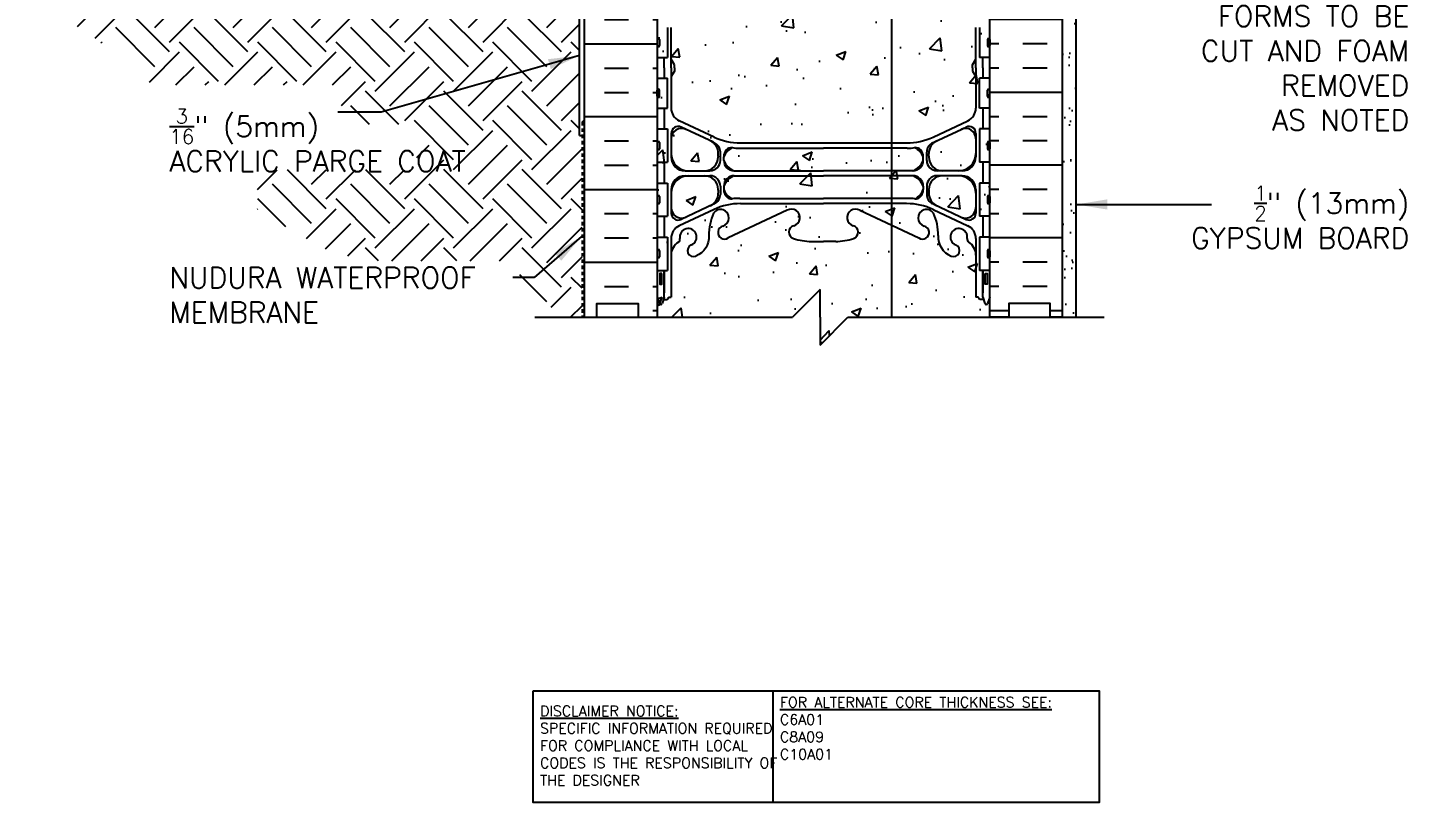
# Model space of a CAD drawing. Header units: inches. Extents: x 23.5 to 82.7, y -12.5 to 63.7.
# Drawn here: x 23.49 to 73.31, y -12.49 to 15.46 of the extents above; entities that cross this region are included whole.
import ezdxf

# ---------------------------------------------------------------- set-up
doc = ezdxf.new("R2010")
doc.units = ezdxf.units.IN
doc.header["$LTSCALE"] = 0.5
doc.header["$MEASUREMENT"] = 0
doc.linetypes.add('DASHED2', pattern=[0.375, 0.25, -0.125])
for name, color, linetype in [('HATCH', 12, 'Continuous'), ('line25', 2, 'Continuous'), ('LINE3', 3, 'Continuous'), ('LINE50', 5, 'Continuous'), ('LINE9', 9, 'Continuous'), ('TEXT', 4, 'Continuous'), ('Web_Edge', 9, 'Continuous')]:
    doc.layers.add(name, color=color, linetype=linetype)
doc.styles.add('DIM', font='romans.shx', dxfattribs={"width": 0.7})
doc.styles.add('ROMANS', font='romans.shx', dxfattribs={"height": 1.125})
doc.styles.get("Standard").update_dxf_attribs({"font": 'romans.shx', "height": 1.125})
doc.dimstyles.new('ext_12', dxfattribs={"dimscale": 12, "dimtxt": 0.09375, "dimasz": 0.09375, "dimexe": 0.09375, "dimexo": 0.0625, "dimgap": 0.0625, "dimtad": 1, "dimdec": 1, "dimzin": 3, "dimdsep": 46, "dimlunit": 4, "dimtxsty": 'DIM', "dimcen": 0.09, "dimdle": 0.09375, "dimclrt": 4, "dimadec": 0, "dimazin": 0, "dimtfac": 1, "dimtdec": 1, "dimtmove": 2, "dimatfit": 3, "dimfxl": 0, "dimfrac": 2, "dimtolj": 1, "dimtzin": 0, "dimarcsym": 0})

msp = doc.modelspace()

# ---------------------------------------------------------------- hatches: boundary and pattern name
at = {"layer": 'HATCH'}
h = msp.add_hatch(dxfattribs=at)
h.set_pattern_fill('AR-CONC', color=256, scale=0.5, style=0)
edge = h.paths.add_edge_path()
edge.add_line((58.228, 41.008), (58.228, 51.215))
edge.add_spline(control_points=[(58.228, 51.215), (58.212, 51.21), (58.188, 51.204), (58.129, 51.201), (58.095, 51.291), (57.992, 51.308), (57.925, 51.369), (57.845, 51.361), (57.755, 51.364), (57.651, 51.36), (57.57, 51.322), (57.453, 51.259), (57.288, 51.246), (57.136, 51.313), (57.003, 51.389), (56.866, 51.406), (56.742, 51.413), (56.652, 51.386), (56.6, 51.3), (56.492, 51.232), (56.369, 51.201), (56.271, 51.197), (56.228, 51.195)], knot_values=[4.266465, 4.266465, 4.266465, 4.266465, 4.317056, 4.339836, 4.436406, 4.53825, 4.640095, 4.685656, 4.773056, 4.912503, 4.988734, 5.039656, 5.313971, 5.43662, 5.538465, 5.77077, 5.839112, 5.911139, 6.039898, 6.121993, 6.287819, 6.415577, 6.415577, 6.415577, 6.415577], degree=3, periodic=0)
edge.add_spline(control_points=[(56.228, 51.195), (56.186, 51.197), (56.088, 51.201), (55.964, 51.232), (55.856, 51.3), (55.805, 51.386), (55.715, 51.413), (55.591, 51.406), (55.454, 51.389), (55.321, 51.313), (55.168, 51.246), (55.004, 51.259), (54.886, 51.322), (54.805, 51.36), (54.701, 51.364), (54.612, 51.361), (54.531, 51.369), (54.464, 51.308), (54.361, 51.291), (54.328, 51.201), (54.269, 51.204), (54.245, 51.21), (54.228, 51.215)], knot_values=[4.266465, 4.266465, 4.266465, 4.266465, 4.394223, 4.560049, 4.642143, 4.770902, 4.842929, 4.911272, 5.143576, 5.245421, 5.368071, 5.642385, 5.693308, 5.769539, 5.908986, 5.996385, 6.041947, 6.143791, 6.245636, 6.342205, 6.364986, 6.415577, 6.415577, 6.415577, 6.415577], degree=3, periodic=0)
edge.add_spline(control_points=[(54.228, 51.215), (54.212, 51.21), (54.188, 51.204), (54.129, 51.201), (54.095, 51.291), (53.992, 51.308), (53.925, 51.369), (53.845, 51.361), (53.755, 51.364), (53.651, 51.36), (53.57, 51.322), (53.453, 51.259), (53.288, 51.246), (53.136, 51.313), (53.003, 51.389), (52.866, 51.406), (52.742, 51.413), (52.652, 51.386), (52.6, 51.3), (52.492, 51.232), (52.369, 51.201), (52.271, 51.197), (52.228, 51.195)], knot_values=[4.266465, 4.266465, 4.266465, 4.266465, 4.317056, 4.339836, 4.436406, 4.53825, 4.640095, 4.685656, 4.773056, 4.912503, 4.988734, 5.039656, 5.313971, 5.43662, 5.538465, 5.77077, 5.839112, 5.911139, 6.039898, 6.121993, 6.287819, 6.415577, 6.415577, 6.415577, 6.415577], degree=3, periodic=0)
edge.add_spline(control_points=[(52.228, 51.195), (52.186, 51.197), (52.088, 51.201), (51.964, 51.232), (51.856, 51.3), (51.805, 51.386), (51.715, 51.413), (51.591, 51.406), (51.454, 51.389), (51.321, 51.313), (51.168, 51.246), (51.004, 51.259), (50.886, 51.322), (50.805, 51.36), (50.701, 51.364), (50.612, 51.361), (50.531, 51.369), (50.464, 51.308), (50.361, 51.291), (50.328, 51.201), (50.236, 51.207), (50.151, 51.245), (50.055, 51.29), (49.974, 51.306), (49.905, 51.295), (49.797, 51.287), (49.674, 51.211), (49.523, 51.22), (49.427, 51.244), (49.357, 51.269), (49.34, 51.325), (49.307, 51.367), (49.245, 51.391), (49.128, 51.355), (48.999, 51.306), (48.896, 51.182), (48.758, 51.219), (48.67, 51.343), (48.487, 51.326), (48.289, 51.186), (48.04, 51.398), (47.782, 51.204), (47.528, 51.476), (47.161, 51.203), (46.808, 51.498), (46.551, 51.212), (46.354, 51.313), (46.228, 51.377)], knot_values=[0, 0, 0, 0, 0.127758, 0.293584, 0.375679, 0.504437, 0.576465, 0.644807, 0.877112, 0.978956, 1.101606, 1.37592, 1.426843, 1.503074, 1.642521, 1.72992, 1.775482, 1.877327, 1.979171, 2.07574, 2.098521, 2.242575, 2.354885, 2.415783, 2.4876, 2.562387, 2.741054, 2.90052, 2.994438, 3.045361, 3.112462, 3.153226, 3.205897, 3.298351, 3.507792, 3.621627, 3.737779, 3.873357, 4.054994, 4.211544, 4.563183, 4.779883, 5.001631, 5.459512, 5.834615, 6.046757, 6.415577, 6.415577, 6.415577, 6.415577], degree=3, periodic=0)
edge.add_line((46.228, 51.377), (46.228, 41.008))
edge.add_line((46.228, 41.008), (46.228, 23.008))
edge.add_line((46.228, 23.008), (46.228, 5.008))
edge.add_line((46.228, 5.008), (51.103, 5.008))
edge.add_line((51.103, 5.008), (52.103, 6.008))
edge.add_line((52.103, 6.008), (52.103, 5.008))
edge.add_line((52.103, 5.008), (52.103, 4.008))
edge.add_line((52.103, 4.008), (53.103, 5.008))
edge.add_line((53.103, 5.008), (58.228, 5.008))
edge.add_line((58.228, 5.008), (58.228, 17.383))
edge.add_line((58.228, 17.383), (58.228, 22.883))
edge.add_line((58.228, 22.883), (56.953, 22.883))
edge.add_arc((56.953, 22.783), 0.1, 90, 180)
edge.add_line((56.853, 22.783), (56.853, 21.383))
edge.add_line((56.853, 21.383), (56.353, 21.383))
edge.add_line((56.353, 21.383), (56.353, 22.883))
edge.add_arc((56.853, 22.883), 0.5, 90, 180, ccw=False)
edge.add_line((56.853, 23.383), (58.228, 23.383))
edge.add_line((58.228, 23.383), (58.228, 25.883))
edge.add_line((58.228, 25.883), (56.853, 25.883))
edge.add_arc((56.853, 26.383), 0.5, 180, 270, ccw=False)
edge.add_line((56.353, 26.383), (56.353, 27.883))
edge.add_line((56.353, 27.883), (56.853, 27.883))
edge.add_line((56.853, 27.883), (56.853, 26.483))
edge.add_arc((56.953, 26.483), 0.1, 180, 270)
edge.add_line((56.953, 26.383), (58.228, 26.383))
edge.add_line((58.228, 26.383), (58.228, 31.883))
edge.add_line((58.228, 31.883), (58.228, 41.008))
h = msp.add_hatch(dxfattribs=at)
h.set_pattern_fill('INSUL', color=256, scale=7, style=0)
h.set_pattern_definition([(0, (38.427, -7.867), (0, 2.625), []), (0, (38.427, -6.992), (0, 2.625), [0.875, -0.875]), (0, (38.427, -6.117), (0, 2.625), [0.875, -0.875])])
h.paths.add_polyline_path([(58.228, 31.883), (60.853, 29.258), (60.853, 41.008), (60.416, 41.008), (60.416, 40.508), (58.916, 40.508), (58.916, 41.008), (58.228, 41.008)])
h.paths.add_polyline_path([(60.853, 20.008), (58.228, 17.383), (58.228, 5.008), (58.916, 5.008), (58.916, 5.508), (60.416, 5.508), (60.416, 5.008), (60.853, 5.008)])
h = msp.add_hatch(dxfattribs=at)
h.set_pattern_fill('INSUL', color=256, scale=7, style=0)
h.set_pattern_definition([(0, (-2879.9333, -392.0018), (0, 2.625), []), (0, (-2879.9333, -391.1268), (0, 2.625), [0.875, -0.875]), (0, (-2879.9333, -390.2518), (0, 2.625), [0.875, -0.875])])
h.paths.add_polyline_path([(43.603, 5.008), (44.041, 5.008), (44.041, 5.508), (45.541, 5.508), (45.541, 5.008), (46.228, 5.008), (46.228, 23.008), (45.541, 23.008), (45.541, 23.508), (44.041, 23.508), (44.041, 23.008), (43.603, 23.008)])
h = msp.add_hatch(dxfattribs=at)
h.set_pattern_fill('AR-SAND', color=256, scale=0.5, style=0)
h.set_pattern_definition([(37.5, (38.4269, -7.8671), (-0.031497, 0.963412), [0, -0.76, 0, -0.85, 0, -0.8125]), (7.5, (38.4269, -7.8671), (0.88489, 1.411073), [0, -0.41, 0, -0.685, 0, -0.2625]), (327.5, (37.8119, -7.8671), (1.55707, 0.00283), [0, -0.25, 0, -0.9, 0, -1.175]), (317.5, (37.8119, -7.8671), (1.503063, 0.43884), [0, -0.125, 0, -0.59, 0, -0.675])])
h.paths.add_polyline_path([(61.353, 19.196), (61.26, 19.508), (60.853, 19.508), (60.853, 5.008), (61.353, 5.008)])
h = msp.add_hatch(dxfattribs=at)
h.set_pattern_fill('EARTH', color=256, scale=8, angle=45, style=0)
h.set_pattern_definition([(45, (-56.2328, -95.3751), (2e-16, 2.828427), [2, -2]), (45, (-56.763, -94.8448), (2e-16, 2.828427), [2, -2]), (45, (-57.2934, -94.3145), (2e-16, 2.828427), [2, -2]), (135, (-57.2934, -93.961), (-2.828427, 4e-16), [2, -2]), (135, (-56.763, -93.4306), (-2.828427, 4e-16), [2, -2]), (135, (-56.2328, -92.9002), (-2.828427, 4e-16), [2, -2])])
h.paths.add_polyline_path([(27.996, 13.392), (34.825, 13.392), (34.825, 11.964), (37.546, 11.964), (37.546, 10.332), (31.788, 10.332), (31.788, 8.832), (34.485, 7.354), (34.521, 7.346), (34.556, 7.339), (34.591, 7.331), (34.627, 7.324), (34.662, 7.316), (34.697, 7.309), (34.732, 7.301), (34.767, 7.294), (34.802, 7.286), (34.837, 7.279), (34.872, 7.271), (34.907, 7.263), (34.942, 7.256), (34.977, 7.248), (35.012, 7.24), (35.047, 7.233), (35.082, 7.225), (35.116, 7.217), (35.151, 7.21), (35.186, 7.202), (35.22, 7.194), (35.255, 7.186), (35.29, 7.179), (35.324, 7.171), (35.359, 7.163), (35.393, 7.155), (35.428, 7.147), (35.462, 7.14), (35.496, 7.132), (35.531, 7.124), (35.565, 7.116), (35.599, 7.108), (35.633, 7.1), (35.667, 7.093), (35.702, 7.085), (35.736, 7.077), (35.77, 7.069), (35.804, 7.061), (35.838, 7.053), (35.872, 7.045), (35.874, 7.045), (41.263, 7.045), (41.263, 5.775), (41.268, 5.775), (41.292, 5.77), (41.317, 5.766), (41.342, 5.761), (41.366, 5.757), (41.391, 5.753), (41.415, 5.748), (41.439, 5.744), (41.464, 5.74), (41.488, 5.736), (41.512, 5.732), (41.536, 5.728), (41.56, 5.724), (41.584, 5.72), (41.608, 5.716), (41.632, 5.712), (41.655, 5.708), (41.679, 5.704), (41.703, 5.701), (41.726, 5.697), (41.75, 5.693), (41.773, 5.69), (41.797, 5.686), (41.82, 5.683), (41.843, 5.679), (41.866, 5.676), (41.89, 5.673), (41.913, 5.669), (41.936, 5.666), (41.959, 5.663), (41.981, 5.66), (42.004, 5.657), (42.027, 5.654), (42.05, 5.651), (42.072, 5.648), (42.853, 5.008), (43.51, 5.008), (43.51, 11.504), (43.416, 11.504), (43.416, 16.945), (23.494, 16.597), (23.526, 16.579), (23.557, 16.56), (23.589, 16.541), (23.62, 16.522), (23.652, 16.504), (23.684, 16.485), (23.715, 16.466), (23.747, 16.447), (23.778, 16.429), (23.81, 16.41), (23.841, 16.391), (23.873, 16.372), (23.905, 16.354), (23.936, 16.335), (23.968, 16.316), (23.999, 16.297), (24.031, 16.279), (24.062, 16.26), (24.094, 16.241), (24.125, 16.222), (24.157, 16.203), (24.188, 16.184), (24.22, 16.165), (24.251, 16.147), (24.283, 16.128), (24.314, 16.109), (24.346, 16.09), (24.377, 16.071), (24.408, 16.052), (24.44, 16.033), (24.471, 16.014), (24.502, 15.995), (24.534, 15.976), (24.565, 15.957), (24.596, 15.937), (24.628, 15.918), (24.659, 15.899), (24.69, 15.88), (24.721, 15.861), (24.753, 15.841), (24.784, 15.822), (24.815, 15.803), (24.846, 15.784), (24.877, 15.764), (24.908, 15.745), (24.94, 15.725), (24.971, 15.706), (25.002, 15.687), (25.033, 15.667), (25.064, 15.648), (25.095, 15.628), (25.126, 15.608), (25.157, 15.589), (25.187, 15.569), (25.218, 15.549), (25.249, 15.53), (25.28, 15.51), (25.311, 15.49), (25.342, 15.47), (25.372, 15.45), (25.403, 15.43), (25.434, 15.41), (25.464, 15.39), (25.495, 15.37), (25.526, 15.35), (25.556, 15.33), (25.587, 15.31), (25.617, 15.29), (25.648, 15.269), (25.678, 15.249), (25.708, 15.229), (25.739, 15.208), (25.769, 15.188), (25.799, 15.167), (25.83, 15.147), (25.86, 15.126), (25.89, 15.105), (25.92, 15.085), (25.95, 15.064), (25.98, 15.043), (26.01, 15.022), (26.04, 15.001), (26.07, 14.98), (26.1, 14.959), (26.13, 14.938), (26.16, 14.917), (26.19, 14.896), (26.219, 14.874), (26.249, 14.853), (26.279, 14.832), (26.308, 14.81), (26.338, 14.789), (26.367, 14.767), (26.397, 14.746), (26.426, 14.724), (26.456, 14.702), (26.485, 14.68), (26.514, 14.658), (26.543, 14.636), (26.573, 14.614), (26.602, 14.592), (26.631, 14.57), (26.66, 14.548), (26.689, 14.526), (26.718, 14.503), (26.747, 14.481), (26.775, 14.458), (26.804, 14.436), (26.833, 14.413), (26.862, 14.391), (26.89, 14.368), (26.919, 14.345), (26.947, 14.322), (26.976, 14.299), (27.004, 14.276), (27.033, 14.253), (27.061, 14.23), (27.089, 14.206), (27.117, 14.183), (27.146, 14.16), (27.174, 14.136), (27.202, 14.113), (27.23, 14.089), (27.258, 14.065), (27.285, 14.041), (27.313, 14.018), (27.341, 13.994), (27.369, 13.97), (27.396, 13.946), (27.424, 13.922), (27.451, 13.897), (27.479, 13.873), (27.506, 13.849), (27.534, 13.824), (27.561, 13.8), (27.588, 13.775), (27.615, 13.751), (27.642, 13.726), (27.669, 13.701), (27.696, 13.677), (27.723, 13.652), (27.75, 13.627), (27.777, 13.602), (27.804, 13.577), (27.83, 13.551), (27.857, 13.526), (27.883, 13.501), (27.91, 13.476), (27.936, 13.45), (27.963, 13.425), (27.989, 13.399)])

# ---------------------------------------------------------------- linework, layer by layer
at = {"layer": 'line25'}
for p, q in [((46.228, 23.008), (46.228, 5.008)), ((58.228, 5.008), (58.228, 17.383)), ((46.593, 15.463), (46.593, 14.383)), ((57.863, 15.463), (57.863, 14.383)), ((46.228, 15.033), (46.228, 14.813)), ((46.228, 14.978), (46.228, 14.978)), ((46.268, 15.073), (46.268, 15.073)), ((46.308, 15.033), (46.308, 14.813)), ((58.148, 15.033), (58.148, 14.813)), ((58.188, 15.073), (58.188, 15.073)), ((58.228, 15.033), (58.228, 14.813)), ((58.228, 14.978), (58.228, 14.978)), ((46.228, 14.868), (46.228, 14.868)), ((46.268, 14.773), (46.268, 14.773)), ((58.188, 14.773), (58.188, 14.773)), ((58.228, 14.868), (58.228, 14.868)), ((46.228, 14.383), (46.593, 14.383)), ((58.228, 14.383), (57.863, 14.383)), ((46.228, 13.633), (46.593, 13.633)), ((46.593, 12.553), (46.593, 13.633)), ((58.228, 13.633), (57.863, 13.633)), ((57.863, 12.553), (57.863, 13.633)), ((46.228, 12.983), (46.228, 13.203)), ((46.228, 13.148), (46.228, 13.148)), ((46.228, 13.038), (46.228, 13.038)), ((46.268, 13.243), (46.268, 13.243)), ((46.308, 12.983), (46.308, 13.203)), ((58.148, 12.983), (58.148, 13.203)), ((58.188, 13.243), (58.188, 13.243)), ((58.228, 12.983), (58.228, 13.203)), ((58.228, 13.148), (58.228, 13.148)), ((58.228, 13.038), (58.228, 13.038)), ((46.228, 12.553), (46.593, 12.553)), ((46.268, 12.943), (46.268, 12.943)), ((58.228, 12.553), (57.863, 12.553)), ((58.188, 12.943), (58.188, 12.943)), ((46.228, 11.803), (46.593, 11.803)), ((46.593, 11.803), (46.593, 10.603)), ((58.228, 11.803), (57.863, 11.803)), ((57.863, 11.803), (57.863, 10.603)), ((46.228, 11.313), (46.228, 11.093)), ((46.228, 11.258), (46.228, 11.258)), ((46.228, 11.148), (46.228, 11.148)), ((46.268, 11.353), (46.268, 11.353)), ((46.268, 11.053), (46.268, 11.053)), ((46.308, 11.313), (46.308, 11.093)), ((58.148, 11.313), (58.148, 11.093)), ((58.188, 11.353), (58.188, 11.353)), ((58.188, 11.053), (58.188, 11.053)), ((58.228, 11.313), (58.228, 11.093)), ((58.228, 11.258), (58.228, 11.258)), ((58.228, 11.148), (58.228, 11.148)), ((46.228, 10.603), (46.593, 10.603)), ((58.228, 10.603), (57.863, 10.603)), ((46.228, 9.853), (46.593, 9.853)), ((46.593, 9.853), (46.593, 8.653)), ((58.228, 9.853), (57.863, 9.853)), ((57.863, 9.853), (57.863, 8.653)), ((46.228, 9.363), (46.228, 9.143)), ((46.228, 9.308), (46.228, 9.308)), ((46.228, 9.198), (46.228, 9.198)), ((46.268, 9.103), (46.268, 9.103)), ((46.308, 9.363), (46.308, 9.143)), ((58.148, 9.363), (58.148, 9.143)), ((58.188, 9.103), (58.188, 9.103)), ((58.228, 9.363), (58.228, 9.143)), ((58.228, 9.308), (58.228, 9.308)), ((58.228, 9.198), (58.228, 9.198)), ((46.228, 8.653), (46.593, 8.653)), ((58.228, 8.653), (57.863, 8.653)), ((46.228, 7.903), (46.593, 7.903)), ((46.593, 7.903), (46.593, 6.703)), ((58.228, 7.903), (57.863, 7.903)), ((57.863, 7.903), (57.863, 6.703)), ((46.228, 7.413), (46.228, 7.193)), ((46.228, 7.358), (46.228, 7.358)), ((46.228, 7.248), (46.228, 7.248)), ((46.268, 7.453), (46.268, 7.453)), ((46.268, 7.153), (46.268, 7.153)), ((46.308, 7.413), (46.308, 7.193)), ((58.148, 7.413), (58.148, 7.193)), ((58.188, 7.453), (58.188, 7.453)), ((58.188, 7.153), (58.188, 7.153)), ((58.228, 7.413), (58.228, 7.193)), ((58.228, 7.358), (58.228, 7.358)), ((58.228, 7.248), (58.228, 7.248)), ((46.228, 6.703), (46.593, 6.703)), ((58.228, 6.703), (57.863, 6.703))]:
    msp.add_line(p, q, dxfattribs=at)
for centre, start, end in [((46.268, 15.033), 90, 180), ((46.268, 15.033), 0, 90), ((58.188, 15.033), 90, 180), ((58.188, 15.033), 360, 90), ((46.268, 14.813), 180, 270), ((46.268, 14.813), 270, 0), ((58.188, 14.813), 180, 270), ((58.188, 14.813), 270, 0), ((46.268, 13.203), 90, 180), ((46.268, 12.983), 180, 270), ((46.268, 13.203), 360, 90), ((46.268, 12.983), 270, 0), ((58.188, 13.203), 90, 180), ((58.188, 12.983), 180, 270), ((58.188, 13.203), 0, 90), ((58.188, 12.983), 270, 0), ((46.268, 11.313), 90, 180), ((46.268, 11.093), 180, 270), ((46.268, 11.313), 0, 90), ((46.268, 11.093), 270, 0), ((58.188, 11.313), 90, 180), ((58.188, 11.093), 180, 270), ((58.188, 11.313), 360, 90), ((58.188, 11.093), 270, 0), ((46.268, 9.363), 90, 180), ((46.268, 9.143), 180, 270), ((46.268, 9.363), 0, 90), ((46.268, 9.143), 270, 0), ((58.188, 9.363), 90, 180), ((58.188, 9.143), 180, 270), ((58.188, 9.363), 360, 90), ((58.188, 9.143), 270, 0), ((46.268, 7.413), 90, 180), ((46.268, 7.193), 180, 270), ((46.268, 7.413), 0, 90), ((46.268, 7.193), 270, 0), ((58.188, 7.413), 90, 180), ((58.188, 7.193), 180, 270), ((58.188, 7.413), 360, 90), ((58.188, 7.193), 270, 0)]:
    msp.add_arc(centre, 0.04, start, end, dxfattribs=at)
at = {"layer": 'LINE3'}
msp.add_line((54.687, 39.555), (54.687, 5.008), dxfattribs=at)
at = {"layer": 'LINE50'}
for p, q in [((43.603, 5.008), (43.603, 23.008)), ((60.853, 5.008), (60.853, 20.008))]:
    msp.add_line(p, q, dxfattribs=at)
for points in [[(43.603, 5.008), (44.041, 5.008), (44.041, 5.508), (45.541, 5.508), (45.541, 5.008), (46.228, 5.008)], [(60.853, 5.008), (60.416, 5.008), (60.416, 5.508), (58.916, 5.508), (58.916, 5.008), (58.228, 5.008)]]:
    msp.add_lwpolyline(points, dxfattribs=at)
at = {"layer": 'LINE9'}
for p, q in [((43.416, 11.567), (43.416, 23.567)), ((61.353, 5.008), (61.353, 19.508)), ((43.416, 11.567), (43.603, 11.567)), ((52.103, 6.008), (51.103, 5.008)), ((52.103, 5.008), (52.103, 6.008)), ((41.809, 5.008), (51.103, 5.008)), ((52.103, 4.008), (53.103, 5.008)), ((52.103, 5.008), (52.103, 4.008)), ((53.103, 5.008), (62.359, 5.008))]:
    msp.add_line(p, q, dxfattribs=at)
at = {"layer": 'LINE9', "linetype": 'DASHED2'}
for q in [(43.603, 12.142), (43.51, 5.008)]:
    msp.add_line((43.51, 12.049), q, dxfattribs=at)
at = {"layer": 'TEXT'}
msp.add_lwpolyline([(41.749, -8.468), (50.404, -8.468), (50.404, -12.493), (41.749, -12.493)], close=True, dxfattribs=at)
msp.add_lwpolyline([(50.404, -8.468), (62.178, -8.468), (62.178, -12.493), (50.404, -12.493)], dxfattribs=at)
at = {"layer": 'Web_Edge'}
for p, q in [((46.728, 14.008), (46.728, 15.461)), ((57.728, 14.008), (57.728, 15.461)), ((46.848, 14.12), (46.728, 14.32)), ((46.848, 14.12), (46.728, 14.32)), ((46.728, 14.008), (46.728, 12.554)), ((46.848, 14.008), (46.848, 14.12)), ((46.848, 14.008), (46.848, 14.12)), ((46.848, 14.008), (46.848, 13.895)), ((46.848, 14.008), (46.848, 13.895)), ((57.608, 14.12), (57.728, 14.32)), ((57.608, 14.12), (57.728, 14.32)), ((57.608, 14.008), (57.608, 14.12)), ((57.608, 14.008), (57.608, 14.12)), ((57.608, 14.008), (57.608, 13.895)), ((57.608, 14.008), (57.608, 13.895)), ((57.728, 14.008), (57.728, 12.554)), ((46.848, 13.895), (46.728, 13.695)), ((46.848, 13.895), (46.728, 13.695)), ((57.608, 13.895), (57.728, 13.695)), ((57.608, 13.895), (57.728, 13.695)), ((48.275, 11.513), (47.016, 12.102)), ((56.182, 11.513), (57.44, 12.102)), ((46.728, 11.645), (46.728, 10.796)), ((48.251, 11.325), (47.084, 11.871)), ((56.205, 11.325), (57.372, 11.871)), ((57.728, 11.645), (57.728, 10.796)), ((48.503, 10.671), (48.503, 10.968)), ((49.204, 11.113), (52.228, 11.113)), ((55.252, 11.113), (52.228, 11.113)), ((55.953, 10.671), (55.953, 10.968)), ((48.428, 10.82), (48.428, 10.924)), ((48.428, 10.82), (48.428, 10.796)), ((48.628, 10.671), (48.628, 10.797)), ((55.828, 10.671), (55.828, 10.797)), ((56.028, 10.82), (56.028, 10.924)), ((56.028, 10.82), (56.028, 10.796)), ((47.228, 10.296), (48.128, 10.296)), ((47.228, 10.116), (48.128, 10.116)), ((49.003, 10.296), (52.228, 10.296)), ((49.003, 10.116), (52.228, 10.116)), ((55.453, 10.296), (52.228, 10.296)), ((55.453, 10.116), (52.228, 10.116)), ((57.228, 10.296), (56.328, 10.296)), ((57.228, 10.116), (56.328, 10.116)), ((46.728, 9.616), (46.728, 8.768)), ((48.428, 9.593), (48.428, 9.616)), ((48.428, 9.593), (48.428, 9.489)), ((48.503, 9.741), (48.503, 9.444)), ((48.628, 9.741), (48.628, 9.615)), ((48.628, 9.741), (48.628, 9.627)), ((55.828, 9.741), (55.828, 9.627)), ((55.828, 9.741), (55.828, 9.615)), ((55.953, 9.741), (55.953, 9.444)), ((56.028, 9.593), (56.028, 9.616)), ((56.028, 9.593), (56.028, 9.489)), ((57.728, 9.616), (57.728, 8.768)), ((48.251, 9.088), (47.084, 8.542)), ((49.205, 9.3), (52.228, 9.3)), ((49.228, 9.112), (52.228, 9.112)), ((55.252, 9.3), (52.228, 9.3)), ((55.228, 9.112), (52.228, 9.112)), ((56.206, 9.088), (57.372, 8.542)), ((48.275, 8.9), (47.016, 8.311)), ((50.918, 8.871), (48.791, 7.872)), ((53.539, 8.871), (55.666, 7.872)), ((56.182, 8.9), (57.44, 8.311)), ((46.728, 7.858), (46.728, 5.736)), ((51.789, 7.747), (52.228, 7.747)), ((52.668, 7.747), (52.228, 7.747)), ((57.728, 7.858), (57.728, 5.736)), ((46.478, 5.736), (46.478, 6.703)), ((57.978, 5.736), (57.978, 6.703)), ((46.228, 5.736), (46.303, 5.506)), ((46.478, 5.736), (46.403, 5.506)), ((46.452, 5.656), (46.578, 5.656)), ((46.628, 5.736), (46.728, 5.736)), ((46.628, 5.706), (46.628, 5.736)), ((46.628, 5.706), (46.628, 5.706)), ((57.828, 5.736), (57.728, 5.736)), ((57.828, 5.706), (57.828, 5.736)), ((57.828, 5.706), (57.828, 5.706)), ((58.004, 5.656), (57.878, 5.656)), ((57.978, 5.736), (58.053, 5.506)), ((58.228, 5.736), (58.153, 5.506))]:
    msp.add_line(p, q, dxfattribs=at)
for points in [[(46.478, 14.008), (46.478, 14.383)], [(46.478, 14.008), (46.478, 13.633)], [(57.978, 14.008), (57.978, 14.383)], [(57.978, 14.008), (57.978, 13.633)], [(46.478, 12.553), (46.478, 11.803)], [(57.978, 12.553), (57.978, 11.803)], [(49.228, 11.301), (52.228, 11.301), (55.228, 11.301)], [(46.478, 10.603), (46.478, 9.853)], [(57.978, 10.603), (57.978, 9.853)], [(46.478, 8.653), (46.478, 7.903)], [(57.978, 8.653), (57.978, 7.903)], [(46.478, 6.703), (46.478, 5.886)], [(57.978, 6.703), (57.978, 5.886)]]:
    msp.add_lwpolyline(points, dxfattribs=at)
for points in [[(48.087, 7.958, -0.325312), (47.62, 7.216)], [(56.37, 7.958, 0.325312), (56.837, 7.216)]]:
    msp.add_lwpolyline(points, format="xyb", dxfattribs=at)
for points in [[(46.388, 6.586), (46.318, 6.586), (46.318, 6.206), (46.388, 6.206)], [(58.068, 6.586), (58.138, 6.586), (58.138, 6.206), (58.068, 6.206)]]:
    msp.add_lwpolyline(points, close=True, dxfattribs=at)
for centre, radius, start, end in [((47.228, 12.554), 0.5, 180, 244.9204), ((57.228, 12.554), 0.5, 295.0796, 360), ((46.978, 11.645), 0.25, 64.9204, 180), ((47.103, 11.448), 0.375, 64.9204, 180), ((49.228, 13.551), 2.25, 244.9204, 270), ((55.228, 13.551), 2.25, 270, 295.0796), ((57.353, 11.448), 0.375, 0, 115.0796), ((57.478, 11.645), 0.25, 360, 115.0796), ((47.928, 10.924), 0.5, 0, 64.9204), ((49.205, 13.363), 2.25, 244.9204, 245.9248), ((48.127, 10.968), 0.376, 0.0491, 64.813), ((49.211, 10.574), 0.624, 117.0966, 159.0881), ((49.004, 10.797), 0.376, 138.3704, 179.9486), ((48.91, 10.88), 0.25, 86.1209, 138.3704), ((49.204, 13.363), 2.25, 262.9228, 270), ((55.252, 13.363), 2.25, 270, 277.0772), ((55.245, 10.574), 0.624, 20.9119, 62.9034), ((55.546, 10.88), 0.25, 41.6296, 93.8791), ((55.452, 10.797), 0.376, 0.0514, 41.6296), ((56.329, 10.968), 0.376, 115.187, 179.9509), ((56.528, 10.924), 0.5, 115.0796, 180), ((55.252, 13.363), 2.25, 294.0752, 295.0796), ((47.353, 10.921), 0.625, 180, 270), ((47.228, 10.796), 0.5, 180, 270), ((47.928, 10.796), 0.5, 270, 0), ((48.128, 10.671), 0.375, 270, 0), ((49.003, 10.671), 0.375, 180, 270), ((49.21, 10.878), 0.617, 199.5682, 250.4318), ((55.247, 10.878), 0.617, 289.5682, 340.4318), ((55.453, 10.671), 0.375, 270, 0), ((56.328, 10.671), 0.375, 180, 270), ((56.528, 10.796), 0.5, 180, 270), ((57.103, 10.921), 0.625, 270, 0), ((57.228, 10.796), 0.5, 270, 360), ((47.228, 9.616), 0.5, 90, 180), ((47.353, 9.491), 0.625, 90, 180), ((47.928, 9.616), 0.5, 0, 90), ((48.128, 9.741), 0.375, 360, 90), ((49.003, 9.741), 0.375, 90, 180), ((49.21, 9.534), 0.617, 109.6458, 160.4318), ((55.453, 9.741), 0.375, 360, 90), ((55.247, 9.534), 0.617, 19.5682, 70.3542), ((56.328, 9.741), 0.375, 90, 180), ((56.528, 9.616), 0.5, 90, 180), ((57.103, 9.491), 0.625, 360, 90), ((57.228, 9.616), 0.5, 360, 90), ((47.928, 9.489), 0.5, 295.0796, 360), ((49.004, 9.616), 0.376, 180.0491, 221.6135), ((49.211, 9.838), 0.624, 200.9119, 242.8949), ((55.245, 9.838), 0.624, 297.1051, 339.0881), ((55.452, 9.616), 0.376, 318.3865, 359.9509), ((56.528, 9.489), 0.5, 180, 244.9204), ((49.204, 7.05), 2.25, 114.0524, 115.0796), ((49.228, 6.862), 2.25, 90, 115.0796), ((48.127, 9.445), 0.376, 295.1919, 359.9486), ((48.91, 9.532), 0.25, 221.6135, 273.8988), ((49.205, 7.05), 2.25, 90, 97.097), ((55.228, 6.862), 2.25, 64.9204, 90), ((55.252, 7.05), 2.25, 82.903, 90), ((55.546, 9.532), 0.25, 266.1012, 318.3865), ((56.329, 9.445), 0.376, 180.0514, 244.8081), ((55.252, 7.05), 2.25, 64.9204, 65.9476), ((47.103, 8.965), 0.375, 180, 295.0796), ((46.978, 8.768), 0.25, 180, 295.0796), ((50.087, 7.957), 2, 156.0362, 179.9854), ((48.51, 8.596), 0.305, 285.7253, 145.3297), ((51.071, 8.607), 0.305, 285.7253, 120), ((53.386, 8.607), 0.305, 60, 254.2747), ((55.947, 8.596), 0.305, 34.6703, 254.2747), ((54.37, 7.957), 2, 0.0146, 23.9638), ((57.353, 8.965), 0.375, 244.9204, 360), ((57.478, 8.768), 0.25, 244.9204, 360), ((47.228, 7.858), 0.5, 115.0796, 180), ((47.343, 7.907), 0.305, 291.8037, 191.0944), ((48.658, 8.072), 0.24, 105.7253, 303.75), ((51.218, 8.083), 0.24, 105.7253, 251.077), ((53.238, 8.083), 0.24, 288.923, 74.2747), ((55.799, 8.072), 0.24, 236.25, 74.2747), ((57.113, 7.907), 0.305, 348.9056, 248.1963), ((57.228, 7.858), 0.5, 360, 64.9204), ((47.278, 7.252), 0.55, 121.9268, 180), ((46.921, 7.825), 0.125, 301.9268, 11.0944), ((47.538, 7.42), 0.22, 111.8037, 291.8037), ((51.789, 9.747), 2, 251.077, 270), ((52.668, 9.747), 2, 270, 288.923), ((56.918, 7.42), 0.22, 248.1963, 68.1963), ((57.535, 7.825), 0.125, 168.9056, 238.0732), ((57.178, 7.252), 0.55, 360, 58.0732), ((46.353, 5.533), 0.0567, 208.0725, 331.9275), ((46.578, 5.706), 0.05, 270, 0), ((57.878, 5.706), 0.05, 180, 270), ((58.103, 5.533), 0.0567, 208.0725, 331.9275)]:
    msp.add_arc(centre, radius, start, end, dxfattribs=at)

# ---------------------------------------------------------------- texts
at = {"layer": 'TEXT', "char_height": 0.75, "style": 'ROMANS'}
for s, insert, width, attachment_point in [('FORMS TO BE \\PCUT AND FOAM REMOVED \\PAS NOTED', (73.372, 13.998), 11.43486, 6), ('\\A1;{\\H0.7x;\\S3/16;}" (5mm) \\PACRYLIC PARGE COAT', (28.612, 11.396), 11.74859, 4), ('\\A1;{\\H0.7x;\\S1/2;}" (13mm) GYPSUM BOARD', (73.372, 8.623), 10.31359, 6), ('\\A1;NUDURA WATERPROOF MEMBRANE', (28.612, 5.814), 12.78313, 4)]:
    msp.add_mtext(s, dxfattribs=dict(at, insert=insert, width=width, attachment_point=attachment_point))
at = {"layer": 'TEXT', "char_height": 0.375, "attachment_point": 4}
for s, insert, width in [('{\\LFOR ALTERNATE CORE THICKNESS SEE:\\P}C6A01\\PC8A09\\PC10A01', (50.655, -9.818), 15.5553), ('{\\LDISCLAIMER NOTICE:}\\PSPECIFIC INFORMATION REQUIRED FOR COMPLIANCE WITH LOCAL CODES IS THE RESPONSIBILITY OF THE DESIGNER', (41.993, -10.445), 9.3349)]:
    msp.add_mtext(s, dxfattribs=dict(at, insert=insert, width=width))

# ---------------------------------------------------------------- leaders
at = {"layer": 'TEXT'}
for points in [[(43.414, 14.452), (36.253, 12.413), (34.691, 12.413)], [(61.353, 9.08), (66.233, 9.08)], [(43.488, 7.927), (41.787, 6.447), (41.012, 6.447)]]:
    msp.add_leader(points, dimstyle='ext_12', override={"dimgap": 0.0625, "dimtad": 0}, dxfattribs=at)

doc.saveas('drawing.dxf')
